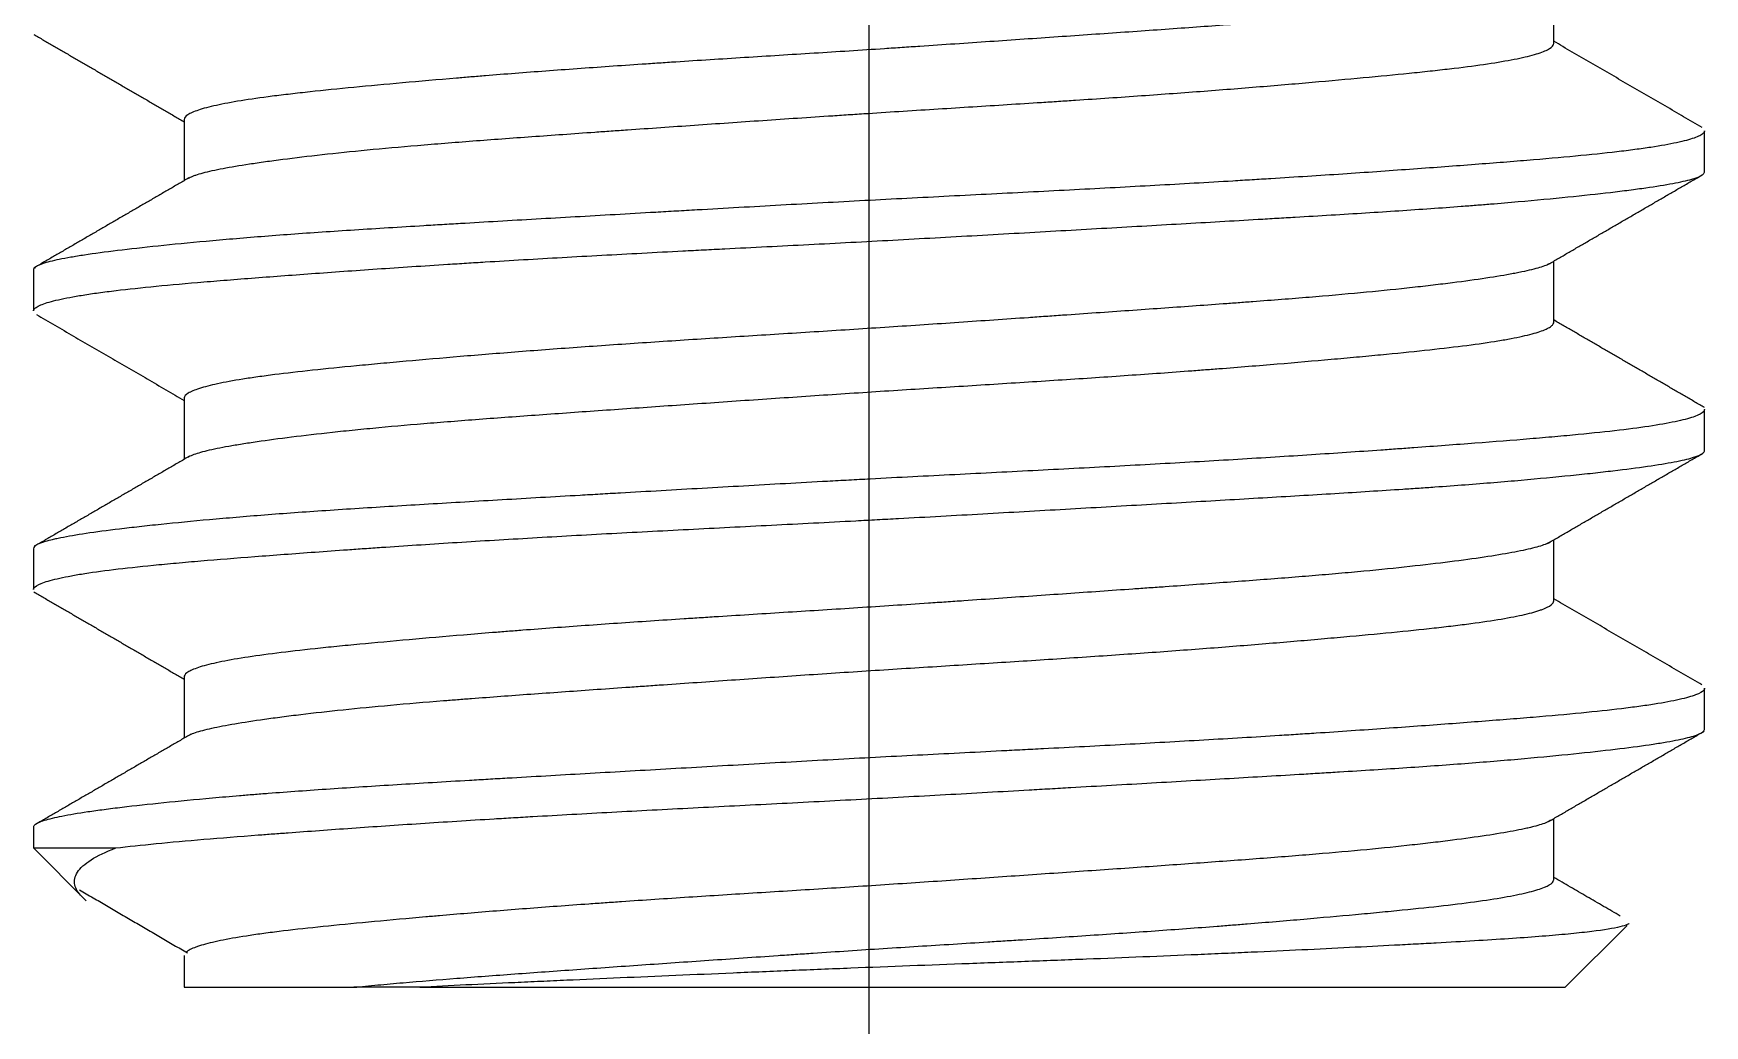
# Model space of a CAD drawing. Extents: x 0 to 1128, y 0 to 827.
# Drawn here: x 278.31 to 284.31, y 201.64 to 205.2 of the extents above; entities that cross this region are included whole.
import ezdxf

# ---------------------------------------------------------------- set-up
doc = ezdxf.new("R2010")
doc.units = 0
doc.header["$LTSCALE"] = 10
doc.header["$MEASUREMENT"] = 0
doc.linetypes.add('CENTER', pattern=[2, 1.25, -0.25, 0.25, -0.25])
doc.layers.add('1', color=7, linetype='CONTINUOUS')

msp = doc.modelspace()

# ---------------------------------------------------------------- linework, layer by layer
at = {"layer": '1', "color": 1, "linetype": 'CENTER', "lineweight": -3, "ltscale": 3}
msp.add_line((281.3073, 275.5328), (281.3073, 195.1403), dxfattribs=at)
at = {"layer": '1', "color": 7, "linetype": 'Continuous', "lineweight": -3}
for p, q in [((283.7658, 205.1652), (283.7658, 205.3851)), ((278.8488, 204.894), (278.8488, 204.6741)), ((284.3073, 204.7066), (284.3073, 204.8523)), ((283.7658, 204.1652), (283.7658, 204.3851)), ((278.3073, 204.353), (278.3073, 204.2065)), ((278.8488, 203.8943), (278.8488, 203.6742)), ((284.3073, 203.7071), (284.3073, 203.8523)), ((278.3073, 203.3521), (278.3073, 203.2068)), ((283.7658, 203.1649), (283.7658, 203.3851)), ((278.8488, 202.8936), (278.8488, 202.6739)), ((284.3073, 202.7062), (284.3073, 202.8528)), ((278.3073, 202.3525), (278.3073, 202.2796)), ((283.7658, 202.1656), (283.7658, 202.3851)), ((278.3073, 202.2796), (278.4969, 202.0899)), ((278.3073, 202.2796), (278.6028, 202.2796)), ((283.8073, 201.7796), (284.0297, 202.002)), ((278.8488, 201.8943), (278.8488, 201.7796)), ((278.8488, 201.7796), (279.4576, 201.7796)), ((279.6952, 201.7796), (283.8073, 201.7796))]:
    msp.add_line(p, q, dxfattribs=at)
for points, knots in [([(283.7558, 205.3794), (283.7507, 205.3759), (283.7438, 205.3724), (283.7315, 205.3676), (283.7278, 205.3663), (283.72, 205.3637), (283.7075, 205.3597), (283.6927, 205.3558), (283.66, 205.3479), (283.6082, 205.3373), (283.5402, 205.3265), (283.4831, 205.3181), (283.463, 205.3153), (283.4208, 205.3097), (283.3988, 205.3069), (283.3304, 205.2984), (283.2323, 205.2871), (283.121, 205.2759), (283.0325, 205.2676), (283.0021, 205.2649), (282.9397, 205.2595), (282.9075, 205.2568), (282.8095, 205.2489), (282.6743, 205.2384), (282.4579, 205.2227), (282.3047, 205.2118), (282.1863, 205.2035), (282.1466, 205.2008), (282.0666, 205.1952), (282.0264, 205.1924), (281.9052, 205.184), (281.7417, 205.1727), (281.5537, 205.1599), (281.4478, 205.1528), (281.4054, 205.15), (281.3841, 205.1486), (281.3205, 205.1444), (281.2782, 205.1416), (281.1517, 205.1336), (280.9842, 205.1231), (280.8189, 205.1127), (280.6957, 205.1048), (280.6548, 205.1022), (280.5936, 205.0982), (280.5732, 205.0968), (280.5328, 205.0942), (280.5127, 205.0928), (280.413, 205.0861), (280.2572, 205.0753), (280.1092, 205.0642), (280.0011, 205.0558), (279.9478, 205.0516), (279.8956, 205.0473), (279.861, 205.0445), (279.8438, 205.043), (279.7591, 205.0359), (279.6944, 205.0302), (279.5714, 205.0192), (279.5129, 205.0138), (279.4022, 205.0032), (279.3499, 204.9979), (279.2886, 204.9913), (279.2765, 204.99), (279.2529, 204.9873), (279.2181, 204.9833), (279.1857, 204.9794), (279.1237, 204.9714), (279.0489, 204.9608), (278.9897, 204.9497), (278.9514, 204.9413), (278.9395, 204.9385), (278.918, 204.9328), (278.9084, 204.9299), (278.8827, 204.9214), (278.8576, 204.9102), (278.849, 204.8992), (278.8488, 204.8939)], [0, 0, 0, 0, 0.022408, 0.022408, 0.030845, 0.030845, 0.039282, 0.056156, 0.056156, 0.089903, 0.12365, 0.12365, 0.140524, 0.140524, 0.157398, 0.157398, 0.191145, 0.224892, 0.224892, 0.241766, 0.241766, 0.25864, 0.25864, 0.292387, 0.326134, 0.359882, 0.359882, 0.376755, 0.376755, 0.393629, 0.393629, 0.427376, 0.461124, 0.469561, 0.469561, 0.477997, 0.477997, 0.494871, 0.494871, 0.528618, 0.562366, 0.562366, 0.579239, 0.579239, 0.587676, 0.587676, 0.596113, 0.596113, 0.62986, 0.663608, 0.663608, 0.680481, 0.688918, 0.688918, 0.697355, 0.697355, 0.731102, 0.731102, 0.76485, 0.76485, 0.798597, 0.798597, 0.807034, 0.807034, 0.815471, 0.832344, 0.832344, 0.866092, 0.899839, 0.899839, 0.916713, 0.916713, 0.933586, 0.933586, 0.967334, 1, 1, 1, 1]), ([(278.8622, 204.682), (278.8646, 204.6834), (278.8698, 204.6862), (278.8762, 204.6889), (278.8829, 204.6915), (278.8865, 204.6928), (278.8982, 204.6968), (278.907, 204.6994), (278.9365, 204.7072), (278.984, 204.7177), (279.0475, 204.7285), (279.1013, 204.7367), (279.1202, 204.7395), (279.1602, 204.745), (279.1812, 204.7479), (279.2468, 204.7563), (279.341, 204.7676), (279.4484, 204.7788), (279.5625, 204.7898), (279.6229, 204.7953), (279.7505, 204.806), (279.8167, 204.8112), (279.9536, 204.8217), (280.0949, 204.8321), (280.264, 204.8441), (280.3614, 204.851), (280.4007, 204.8537), (280.4205, 204.8551), (280.4799, 204.8593), (280.5197, 204.862), (280.6398, 204.8704), (280.8018, 204.8816), (280.9674, 204.893), (281.0929, 204.9015), (281.135, 204.9043), (281.1985, 204.9085), (281.2197, 204.9099), (281.262, 204.9127), (281.2831, 204.9141), (281.3886, 204.9209), (281.5562, 204.9315), (281.7218, 204.9419), (281.8451, 204.9497), (281.9065, 204.9536), (281.9677, 204.9575), (282.0084, 204.9602), (282.0287, 204.9615), (282.1297, 204.9682), (282.2873, 204.9789), (282.5123, 204.9953), (282.6545, 205.0066), (282.7582, 205.0151), (282.7923, 205.018), (282.8588, 205.0236), (282.8912, 205.0265), (282.9862, 205.0348), (283.0464, 205.0403), (283.1607, 205.051), (283.2147, 205.0563), (283.2912, 205.0641), (283.3159, 205.0668), (283.3636, 205.0721), (283.3865, 205.0747), (283.4521, 205.0826), (283.5317, 205.0932), (283.5958, 205.104), (283.638, 205.1123), (283.6511, 205.1151), (283.6752, 205.1207), (283.6863, 205.1236), (283.7163, 205.1321), (283.7474, 205.1435), (283.7616, 205.1547), (283.7654, 205.1622), (283.7659, 205.1642), (283.7658, 205.1662)], [0, 0, 0, 0, 0.00918, 0.017616, 0.017616, 0.026053, 0.026053, 0.042927, 0.042927, 0.076674, 0.110421, 0.110421, 0.127295, 0.127295, 0.144169, 0.144169, 0.177916, 0.211663, 0.211663, 0.245411, 0.245411, 0.279158, 0.279158, 0.312905, 0.346652, 0.355089, 0.355089, 0.363526, 0.363526, 0.3804, 0.3804, 0.414147, 0.447894, 0.447894, 0.464768, 0.464768, 0.473205, 0.473205, 0.481642, 0.481642, 0.515389, 0.549136, 0.549136, 0.56601, 0.574447, 0.574447, 0.582884, 0.582884, 0.616631, 0.650378, 0.684125, 0.684125, 0.700999, 0.700999, 0.717873, 0.717873, 0.75162, 0.75162, 0.785367, 0.785367, 0.802241, 0.802241, 0.819115, 0.819115, 0.852862, 0.886609, 0.886609, 0.903483, 0.903483, 0.920356, 0.920356, 0.954104, 0.987851, 0.987851, 1, 1, 1, 1]), ([(284.3073, 204.8529), (284.3072, 204.8499), (284.3056, 204.8469), (284.301, 204.8424), (284.2992, 204.841), (284.2951, 204.8382), (284.2926, 204.8368), (284.2844, 204.8325), (284.2777, 204.8297), (284.2537, 204.8212), (284.2118, 204.8099), (284.1503, 204.7989), (284.0968, 204.7908), (284.0777, 204.7881), (284.0471, 204.784), (284.0366, 204.7827), (284.015, 204.78), (283.9597, 204.7733), (283.8479, 204.7617), (283.6738, 204.7465), (283.5409, 204.7361), (283.4348, 204.728), (283.3985, 204.7253), (283.3245, 204.7198), (283.2868, 204.7171), (283.1712, 204.7087), (283.0112, 204.6975), (282.8391, 204.6864), (282.7278, 204.6795), (282.7053, 204.6781), (282.66, 204.6753), (282.6371, 204.6739), (282.5682, 204.6698), (282.5219, 204.6671), (282.382, 204.6591), (282.1923, 204.6487), (281.9967, 204.6385), (281.8478, 204.6308), (281.7978, 204.6283), (281.6971, 204.6232), (281.6462, 204.6206), (281.4943, 204.6128), (281.3932, 204.6076), (281.1916, 204.5968), (281.091, 204.5913), (280.8902, 204.5801), (280.79, 204.5744), (280.6651, 204.5673), (280.6402, 204.5659), (280.5906, 204.563), (280.5167, 204.5588), (280.4438, 204.5546), (280.2994, 204.5464), (280.1107, 204.5355), (279.9295, 204.525), (279.8187, 204.5185), (279.7967, 204.5172), (279.7528, 204.5146), (279.731, 204.5133), (279.6663, 204.5094), (279.6239, 204.5068), (279.4996, 204.4991), (279.42, 204.494), (279.2676, 204.4837), (279.1948, 204.4784), (279.0906, 204.4702), (279.0567, 204.4674), (278.9907, 204.4618), (278.9585, 204.459), (278.8655, 204.4505), (278.7507, 204.4393), (278.605, 204.4228), (278.5255, 204.4121), (278.4816, 204.4055), (278.4731, 204.4042), (278.4568, 204.4015), (278.4333, 204.3976), (278.4127, 204.3938), (278.3753, 204.3861), (278.3354, 204.376), (278.3155, 204.3658), (278.3095, 204.3592), (278.3086, 204.3579), (278.3076, 204.3556), (278.3074, 204.3547), (278.3073, 204.3537)], [0, 0, 0, 0, 0.01782, 0.01782, 0.025891, 0.025891, 0.033962, 0.033962, 0.050103, 0.050103, 0.082386, 0.114669, 0.114669, 0.130811, 0.130811, 0.138882, 0.138882, 0.146952, 0.179236, 0.211519, 0.243802, 0.243802, 0.259943, 0.259943, 0.276085, 0.276085, 0.308368, 0.340651, 0.340651, 0.348722, 0.348722, 0.356792, 0.356792, 0.372934, 0.372934, 0.405217, 0.4375, 0.4375, 0.453642, 0.453642, 0.469783, 0.469783, 0.502066, 0.502066, 0.534349, 0.534349, 0.566632, 0.566632, 0.574703, 0.574703, 0.582774, 0.598915, 0.598915, 0.631199, 0.663482, 0.663482, 0.671552, 0.671552, 0.679623, 0.679623, 0.695765, 0.695765, 0.728048, 0.728048, 0.760331, 0.760331, 0.776472, 0.776472, 0.792614, 0.792614, 0.824897, 0.85718, 0.889463, 0.889463, 0.897534, 0.897534, 0.905605, 0.921746, 0.921746, 0.954029, 0.986312, 0.986312, 0.994383, 0.994383, 1, 1, 1, 1]), ([(278.3073, 204.2069), (278.3074, 204.2083), (278.3079, 204.2097), (278.3094, 204.2124), (278.3105, 204.2138), (278.3134, 204.2166), (278.3186, 204.2208), (278.3267, 204.2251), (278.3466, 204.2335), (278.3832, 204.2448), (278.4396, 204.2559), (278.4812, 204.2628), (278.4899, 204.2642), (278.5078, 204.2669), (278.5171, 204.2683), (278.5458, 204.2724), (278.5661, 204.2751), (278.6303, 204.283), (278.7247, 204.2934), (278.8364, 204.3036), (278.9268, 204.3113), (278.958, 204.3139), (279.0227, 204.3191), (279.0562, 204.3217), (279.1591, 204.3296), (279.231, 204.335), (279.3813, 204.346), (279.538, 204.3572), (279.7076, 204.3684), (279.8178, 204.3754), (279.84, 204.3768), (279.8847, 204.3796), (279.9521, 204.3837), (280.0204, 204.3878), (280.1584, 204.3959), (280.346, 204.4064), (280.5404, 204.4167), (280.6642, 204.4231), (280.6891, 204.4244), (280.739, 204.4269), (280.7641, 204.4282), (280.8396, 204.4321), (280.8899, 204.4346), (281.0409, 204.4423), (281.1416, 204.4475), (281.3431, 204.458), (281.4438, 204.4635), (281.5951, 204.4719), (281.6456, 204.4747), (281.7464, 204.4804), (281.797, 204.4832), (281.9473, 204.4918), (282.1443, 204.503), (282.43, 204.5194), (282.6139, 204.53), (282.7268, 204.5366), (282.7493, 204.538), (282.7938, 204.5406), (282.8599, 204.5445), (282.9243, 204.5483), (283.0506, 204.556), (283.2128, 204.5662), (283.3624, 204.5766), (283.4519, 204.5834), (283.4696, 204.5847), (283.5046, 204.5875), (283.5219, 204.5889), (283.5731, 204.593), (283.6061, 204.5958), (283.7019, 204.6042), (283.8208, 204.6155), (283.9227, 204.6265), (283.9927, 204.6348), (284.0149, 204.6375), (284.0572, 204.6429), (284.0773, 204.6456), (284.1336, 204.6536), (284.1985, 204.664), (284.2662, 204.6792), (284.2915, 204.6894), (284.3009, 204.6959), (284.3025, 204.6972), (284.305, 204.6999), (284.3059, 204.7012), (284.307, 204.7037), (284.3072, 204.7049), (284.3073, 204.7061)], [0, 0, 0, 0, 0.008266, 0.008266, 0.016336, 0.016336, 0.024407, 0.040549, 0.040549, 0.072832, 0.105115, 0.105115, 0.113186, 0.113186, 0.121256, 0.121256, 0.137398, 0.137398, 0.169681, 0.201964, 0.201964, 0.218106, 0.218106, 0.234247, 0.234247, 0.26653, 0.26653, 0.298813, 0.331096, 0.331096, 0.339167, 0.339167, 0.347238, 0.363379, 0.363379, 0.395662, 0.427946, 0.427946, 0.436016, 0.436016, 0.444087, 0.444087, 0.460229, 0.460229, 0.492512, 0.492512, 0.524795, 0.524795, 0.540936, 0.540936, 0.557078, 0.557078, 0.589361, 0.621644, 0.653927, 0.653927, 0.661998, 0.661998, 0.670069, 0.68621, 0.68621, 0.718493, 0.750776, 0.750776, 0.758847, 0.758847, 0.766918, 0.766918, 0.783059, 0.783059, 0.815342, 0.847626, 0.847626, 0.863767, 0.863767, 0.879909, 0.879909, 0.912192, 0.944475, 0.976758, 0.976758, 0.984829, 0.984829, 0.992899, 0.992899, 1, 1, 1, 1]), ([(283.7491, 204.3754), (283.7457, 204.3736), (283.7305, 204.3665), (283.7075, 204.3595), (283.6755, 204.3516), (283.6638, 204.349), (283.6446, 204.3449), (283.6379, 204.3436), (283.624, 204.3409), (283.6168, 204.3396), (283.5797, 204.3328), (283.5126, 204.322), (283.4302, 204.3108), (283.3628, 204.3024), (283.3276, 204.2981), (283.2902, 204.2939), (283.2648, 204.291), (283.2519, 204.2896), (283.1862, 204.2825), (283.1306, 204.2768), (283.0136, 204.2659), (282.9521, 204.2605), (282.8234, 204.2499), (282.7561, 204.2447), (282.6682, 204.2381), (282.6504, 204.2368), (282.6146, 204.2341), (282.5606, 204.2301), (282.5055, 204.2262), (282.3942, 204.2182), (282.2423, 204.2074), (282.0637, 204.195), (281.9618, 204.1879), (281.9208, 204.1851), (281.9002, 204.1836), (281.8382, 204.1793), (281.7967, 204.1765), (281.6722, 204.1679), (281.5889, 204.1622), (281.4216, 204.151), (281.3376, 204.1455), (281.2112, 204.1374), (281.169, 204.1347), (281.0844, 204.1293), (281.0419, 204.1267), (280.9158, 204.1188), (280.7499, 204.1084), (280.5885, 204.0979), (280.4294, 204.0872), (280.351, 204.0818), (280.1965, 204.0708), (280.1218, 204.0652), (279.9772, 204.054), (279.8376, 204.0427), (279.7078, 204.0314), (279.6141, 204.023), (279.5834, 204.0202), (279.524, 204.0148), (279.4951, 204.0121), (279.4112, 204.0041), (279.3064, 203.9936), (279.2155, 203.9831), (279.1526, 203.9752), (279.1325, 203.9725), (279.1037, 203.9684), (279.0943, 203.9671), (279.0762, 203.9644), (279.0674, 203.963), (279.0246, 203.9562), (278.9646, 203.9452), (278.921, 203.9339), (278.8945, 203.9254), (278.8829, 203.9212), (278.8736, 203.9169), (278.8679, 203.914), (278.8653, 203.9126), (278.8539, 203.9054), (278.8492, 203.8998), (278.8488, 203.8942), (278.8488, 203.8941), (278.8488, 203.8939)], [0, 0, 0, 0, 0.011983, 0.046024, 0.046024, 0.063045, 0.063045, 0.071555, 0.071555, 0.080066, 0.080066, 0.114107, 0.148148, 0.148148, 0.165169, 0.173679, 0.173679, 0.18219, 0.18219, 0.216231, 0.216231, 0.250273, 0.250273, 0.284314, 0.284314, 0.292824, 0.292824, 0.301335, 0.318355, 0.318355, 0.352397, 0.386438, 0.394949, 0.394949, 0.403459, 0.403459, 0.42048, 0.42048, 0.454521, 0.454521, 0.488563, 0.488563, 0.505583, 0.505583, 0.522604, 0.522604, 0.556645, 0.590687, 0.590687, 0.624728, 0.624728, 0.65877, 0.65877, 0.692811, 0.726852, 0.726852, 0.743873, 0.743873, 0.760894, 0.760894, 0.794935, 0.828977, 0.828977, 0.845997, 0.845997, 0.854508, 0.854508, 0.863018, 0.863018, 0.89706, 0.931101, 0.931101, 0.948122, 0.956632, 0.956632, 0.965142, 0.965142, 0.999184, 0.999184, 1, 1, 1, 1]), ([(278.8621, 203.6819), (278.8667, 203.6847), (278.8834, 203.6926), (278.9271, 203.7056), (278.9785, 203.7162), (279.0161, 203.723), (279.0239, 203.7243), (279.0399, 203.727), (279.0647, 203.7311), (279.0916, 203.7352), (279.1481, 203.7435), (279.2308, 203.7546), (279.3403, 203.7673), (279.4069, 203.7744), (279.434, 203.7772), (279.4479, 203.7786), (279.4899, 203.7828), (279.5186, 203.7856), (279.6068, 203.7939), (279.6683, 203.7992), (279.7969, 203.8097), (279.8639, 203.8149), (279.9685, 203.8228), (280.004, 203.8254), (280.0765, 203.8307), (280.1135, 203.8334), (280.2254, 203.8414), (280.3775, 203.8521), (280.5355, 203.8632), (280.6965, 203.8743), (280.7784, 203.88), (280.9454, 203.8915), (281.0289, 203.8972), (281.1961, 203.9084), (281.2797, 203.9139), (281.4472, 203.9246), (281.5309, 203.9299), (281.6567, 203.9378), (281.6988, 203.9404), (281.782, 203.9457), (281.8233, 203.9483), (281.9462, 203.9561), (282.1072, 203.9666), (282.2628, 203.9773), (282.3774, 203.9855), (282.4153, 203.9883), (282.4715, 203.9925), (282.4902, 203.9939), (282.5271, 203.9967), (282.5454, 203.9981), (282.636, 204.0051), (282.7756, 204.0164), (282.9048, 204.0276), (282.9977, 204.0359), (283.0431, 204.04), (283.0871, 204.0441), (283.116, 204.0468), (283.1303, 204.0482), (283.2007, 204.0549), (283.3059, 204.0654), (283.442, 204.081), (283.5184, 204.0916), (283.5614, 204.0985), (283.5698, 204.0998), (283.5861, 204.1026), (283.6096, 204.1067), (283.6308, 204.1109), (283.67, 204.1192), (283.7138, 204.1304), (283.7411, 204.1418), (283.7552, 204.1503), (283.7588, 204.1531), (283.7639, 204.1588), (283.7653, 204.1615), (283.7658, 204.1649), (283.7658, 204.1655), (283.7658, 204.1661)], [0, 0, 0, 0, 0.017549, 0.051296, 0.085044, 0.085044, 0.09348, 0.09348, 0.101917, 0.118791, 0.118791, 0.152538, 0.186286, 0.194722, 0.194722, 0.203159, 0.203159, 0.220033, 0.220033, 0.25378, 0.25378, 0.287528, 0.287528, 0.304401, 0.304401, 0.321275, 0.321275, 0.355022, 0.38877, 0.38877, 0.422517, 0.422517, 0.456264, 0.456264, 0.490012, 0.490012, 0.523759, 0.523759, 0.540633, 0.540633, 0.557506, 0.557506, 0.591254, 0.625001, 0.625001, 0.641875, 0.641875, 0.650312, 0.650312, 0.658748, 0.658748, 0.692496, 0.726243, 0.726243, 0.743117, 0.751554, 0.751554, 0.75999, 0.75999, 0.793738, 0.827485, 0.861233, 0.861233, 0.869669, 0.869669, 0.878106, 0.89498, 0.89498, 0.928727, 0.962475, 0.962475, 0.979348, 0.979348, 0.996222, 0.996222, 1, 1, 1, 1]), ([(284.3072, 203.8535), (284.3074, 203.8506), (284.3061, 203.8477), (284.2983, 203.8393), (284.2881, 203.8337), (284.2652, 203.8252), (284.2563, 203.8224), (284.2358, 203.8167), (284.2242, 203.8138), (284.1859, 203.8054), (284.1253, 203.7943), (284.0061, 203.7783), (283.908, 203.7679), (283.8406, 203.7614), (283.8268, 203.7601), (283.7987, 203.7575), (283.7559, 203.7537), (283.711, 203.7498), (283.6182, 203.7421), (283.5525, 203.737), (283.4138, 203.7264), (283.3406, 203.721), (283.2444, 203.714), (283.2249, 203.7126), (283.1855, 203.7098), (283.1655, 203.7084), (283.105, 203.7041), (283.064, 203.7013), (282.9392, 203.6929), (282.7679, 203.6817), (282.587, 203.6709), (282.4476, 203.6629), (282.4005, 203.6602), (282.3051, 203.6549), (282.2567, 203.6523), (282.111, 203.6444), (281.915, 203.6342), (281.6162, 203.6191), (281.4138, 203.6087), (281.2863, 203.6019), (281.2607, 203.6005), (281.2097, 203.5978), (281.1335, 203.5936), (281.0577, 203.5894), (280.9069, 203.581), (280.7076, 203.5697), (280.5119, 203.5585), (280.3907, 203.5516), (280.3665, 203.5502), (280.3183, 203.5474), (280.2942, 203.5461), (280.2224, 203.5419), (280.1751, 203.5392), (280.0352, 203.5311), (279.8538, 203.5206), (279.6824, 203.5104), (279.5576, 203.5027), (279.5167, 203.5002), (279.4361, 203.495), (279.3963, 203.4924), (279.2802, 203.4846), (279.2067, 203.4793), (279.0674, 203.4684), (278.9358, 203.4573), (278.8195, 203.4461), (278.7518, 203.439), (278.7385, 203.4376), (278.7126, 203.4348), (278.6745, 203.4306), (278.6392, 203.4265), (278.5721, 203.4184), (278.4922, 203.4077), (278.4311, 203.3974), (278.3989, 203.3909), (278.3927, 203.3896), (278.3811, 203.3871), (278.3755, 203.3858), (278.3599, 203.3819), (278.3508, 203.3794), (278.3274, 203.3717), (278.3169, 203.3666), (278.3088, 203.3588), (278.3074, 203.3561), (278.3073, 203.3534)], [0, 0, 0, 0, 0.017268, 0.017268, 0.049485, 0.049485, 0.065593, 0.065593, 0.081701, 0.081701, 0.113918, 0.146134, 0.178351, 0.178351, 0.186405, 0.186405, 0.194459, 0.210567, 0.210567, 0.242784, 0.242784, 0.275, 0.275, 0.283055, 0.283055, 0.291109, 0.291109, 0.307217, 0.307217, 0.339433, 0.37165, 0.37165, 0.387758, 0.387758, 0.403866, 0.403866, 0.436083, 0.468299, 0.500516, 0.500516, 0.50857, 0.50857, 0.516624, 0.532732, 0.532732, 0.564949, 0.597165, 0.597165, 0.60522, 0.60522, 0.613274, 0.613274, 0.629382, 0.629382, 0.661598, 0.693815, 0.693815, 0.709923, 0.709923, 0.726031, 0.726031, 0.758248, 0.758248, 0.790464, 0.822681, 0.822681, 0.830735, 0.830735, 0.838789, 0.854897, 0.854897, 0.887114, 0.91933, 0.91933, 0.927385, 0.927385, 0.935439, 0.935439, 0.951547, 0.951547, 0.983763, 0.983763, 1, 1, 1, 1]), ([(278.3073, 203.2066), (278.3074, 203.2084), (278.308, 203.2103), (278.313, 203.2176), (278.3218, 203.2232), (278.3495, 203.2344), (278.3684, 203.2401), (278.4047, 203.2486), (278.418, 203.2514), (278.447, 203.257), (278.4627, 203.2598), (278.5133, 203.268), (278.5902, 203.2787), (278.6856, 203.2891), (278.7512, 203.2956), (278.7646, 203.2969), (278.7921, 203.2995), (278.8061, 203.3008), (278.8489, 203.3046), (278.8784, 203.3072), (278.9697, 203.3149), (279.0343, 203.32), (279.171, 203.3305), (279.243, 203.3359), (279.3567, 203.3442), (279.3956, 203.347), (279.4553, 203.3512), (279.4754, 203.3527), (279.5161, 203.3555), (279.6187, 203.3626), (279.81, 203.3752), (279.9896, 203.386), (280.1739, 203.3968), (280.2684, 203.4021), (280.4139, 203.41), (280.4627, 203.4126), (280.5606, 203.4177), (280.6098, 203.4203), (280.7577, 203.4279), (280.9565, 203.438), (281.1582, 203.4483), (281.2853, 203.455), (281.3107, 203.4564), (281.3617, 203.4591), (281.3873, 203.4605), (281.4637, 203.4646), (281.5145, 203.4674), (281.6659, 203.4758), (281.8658, 203.4871), (282.0618, 203.4983), (282.2074, 203.5067), (282.2557, 203.5094), (282.3518, 203.5149), (282.3996, 203.5177), (282.5408, 203.5258), (282.7238, 203.5364), (282.983, 203.5518), (283.1454, 203.562), (283.2437, 203.5685), (283.2631, 203.5698), (283.3015, 203.5724), (283.3582, 203.5764), (283.4128, 203.5804), (283.5189, 203.5885), (283.6527, 203.5995), (283.771, 203.6108), (283.8399, 203.6178), (283.8535, 203.6192), (283.8801, 203.622), (283.8931, 203.6234), (283.9314, 203.6276), (283.9556, 203.6304), (284.0248, 203.6386), (284.1074, 203.6493), (284.1711, 203.6597), (284.2117, 203.6674), (284.224, 203.6699), (284.2462, 203.6751), (284.2561, 203.6777), (284.2817, 203.6853), (284.2936, 203.6904), (284.3052, 203.6992), (284.3075, 203.7029), (284.3072, 203.7067)], [0, 0, 0, 0, 0.010826, 0.010826, 0.043042, 0.043042, 0.075259, 0.075259, 0.091367, 0.091367, 0.107475, 0.107475, 0.139692, 0.171908, 0.171908, 0.179962, 0.179962, 0.188016, 0.188016, 0.204125, 0.204125, 0.236341, 0.236341, 0.268558, 0.268558, 0.284666, 0.284666, 0.29272, 0.29272, 0.300774, 0.332991, 0.365207, 0.365207, 0.397424, 0.397424, 0.413532, 0.413532, 0.42964, 0.42964, 0.461857, 0.494073, 0.494073, 0.502128, 0.502128, 0.510182, 0.510182, 0.52629, 0.52629, 0.558506, 0.590723, 0.590723, 0.606831, 0.606831, 0.622939, 0.622939, 0.655156, 0.687373, 0.719589, 0.719589, 0.727643, 0.727643, 0.735697, 0.751806, 0.751806, 0.784022, 0.816239, 0.816239, 0.824293, 0.824293, 0.832347, 0.832347, 0.848455, 0.848455, 0.880672, 0.912888, 0.912888, 0.928996, 0.928996, 0.945105, 0.945105, 0.977321, 0.977321, 1, 1, 1, 1]), ([(283.7494, 203.3755), (283.7465, 203.374), (283.7432, 203.3724), (283.7272, 203.3656), (283.694, 203.3552), (283.6443, 203.3447), (283.5864, 203.3339), (283.5533, 203.3285), (283.4785, 203.3174), (283.4375, 203.3118), (283.3484, 203.3005), (283.2524, 203.2892), (283.1424, 203.278), (283.0545, 203.2697), (283.0243, 203.2669), (282.9625, 203.2615), (282.931, 203.2588), (282.8346, 203.2508), (282.7011, 203.2404), (282.5578, 203.2299), (282.4466, 203.2219), (282.4089, 203.2192), (282.3514, 203.2151), (282.3321, 203.2138), (282.2933, 203.211), (282.2739, 203.2097), (282.1763, 203.2028), (282.0178, 203.1918), (281.8548, 203.1805), (281.7308, 203.172), (281.6684, 203.1677), (281.6053, 203.1634), (281.5631, 203.1605), (281.5419, 203.1591), (281.4362, 203.152), (281.3519, 203.1464), (281.1838, 203.1356), (281.0163, 203.1251), (280.85, 203.1146), (280.7464, 203.108), (280.7257, 203.1067), (280.6845, 203.1041), (280.623, 203.1001), (280.5625, 203.0961), (280.4428, 203.0882), (280.2866, 203.0774), (280.1185, 203.065), (280.0279, 203.0579), (279.9919, 203.0551), (279.9739, 203.0536), (279.9206, 203.0494), (279.8859, 203.0465), (279.7838, 203.038), (279.7187, 203.0324), (279.5943, 203.0213), (279.5351, 203.0158), (279.4505, 203.0078), (279.4231, 203.0052), (279.3697, 202.9998), (279.3437, 202.9972), (279.269, 202.9893), (279.1771, 202.9788), (279.1003, 202.9681), (279.0312, 202.9573), (279.0005, 202.9518), (278.9469, 202.9406), (278.9245, 202.9349), (278.8883, 202.9236), (278.8606, 202.9122), (278.8499, 202.901), (278.8489, 202.895), (278.8488, 202.8945), (278.8488, 202.8941)], [0, 0, 0, 0, 0.010077, 0.010077, 0.044118, 0.07816, 0.07816, 0.112201, 0.112201, 0.146242, 0.146242, 0.180284, 0.214325, 0.214325, 0.231346, 0.231346, 0.248367, 0.248367, 0.282408, 0.31645, 0.31645, 0.33347, 0.33347, 0.341981, 0.341981, 0.350491, 0.350491, 0.384532, 0.418574, 0.418574, 0.435595, 0.444105, 0.444105, 0.452615, 0.452615, 0.486657, 0.486657, 0.520698, 0.55474, 0.55474, 0.56325, 0.56325, 0.57176, 0.588781, 0.588781, 0.622822, 0.656864, 0.665374, 0.665374, 0.673885, 0.673885, 0.690905, 0.690905, 0.724947, 0.724947, 0.758988, 0.758988, 0.776009, 0.776009, 0.793029, 0.793029, 0.827071, 0.861112, 0.861112, 0.895154, 0.895154, 0.929195, 0.929195, 0.963237, 0.997278, 0.997278, 1, 1, 1, 1]), ([(278.8692, 202.6857), (278.8748, 202.6884), (278.8814, 202.6911), (278.8968, 202.6964), (278.9055, 202.699), (278.9251, 202.7043), (278.936, 202.7069), (278.9715, 202.7148), (279.0269, 202.7254), (279.0979, 202.7363), (279.1572, 202.7446), (279.1883, 202.7488), (279.2216, 202.7531), (279.2444, 202.7559), (279.256, 202.7573), (279.3151, 202.7644), (279.3656, 202.7701), (279.4729, 202.7813), (279.5297, 202.7868), (279.6496, 202.7976), (279.7127, 202.8029), (279.7957, 202.8095), (279.8125, 202.8108), (279.8464, 202.8135), (279.8975, 202.8174), (279.9499, 202.8214), (280.056, 202.8292), (280.2016, 202.8397), (280.3744, 202.8519), (280.4737, 202.8588), (280.5136, 202.8616), (280.5337, 202.863), (280.5942, 202.8672), (280.6347, 202.87), (280.7567, 202.8785), (280.9207, 202.8898), (281.0873, 202.9011), (281.2132, 202.9095), (281.2553, 202.9123), (281.3399, 202.9178), (281.3824, 202.9205), (281.509, 202.9285), (281.6762, 202.939), (281.8402, 202.9493), (282.0027, 202.9598), (282.0831, 202.9651), (282.2423, 202.9759), (282.397, 202.9868), (282.6162, 203.0034), (282.7538, 203.0147), (282.8536, 203.0232), (282.8865, 203.026), (282.9504, 203.0317), (282.9815, 203.0345), (283.0723, 203.0427), (283.1296, 203.048), (283.2378, 203.0586), (283.2886, 203.0638), (283.36, 203.0716), (283.3829, 203.0743), (283.4161, 203.0783), (283.4269, 203.0796), (283.448, 203.0823), (283.4583, 203.0836), (283.5086, 203.0903), (283.5809, 203.101), (283.6373, 203.112), (283.6736, 203.1203), (283.6902, 203.1246), (283.7045, 203.1288), (283.7136, 203.1317), (283.7179, 203.1331), (283.7378, 203.1403), (283.7493, 203.146), (283.7628, 203.1564), (283.7659, 203.1612), (283.7658, 203.1659)], [0, 0, 0, 0, 0.017429, 0.017429, 0.03445, 0.03445, 0.05147, 0.05147, 0.085512, 0.119553, 0.119553, 0.136574, 0.145084, 0.145084, 0.153594, 0.153594, 0.187636, 0.187636, 0.221677, 0.221677, 0.255719, 0.255719, 0.264229, 0.264229, 0.272739, 0.28976, 0.28976, 0.323802, 0.357843, 0.366353, 0.366353, 0.374864, 0.374864, 0.391884, 0.391884, 0.425926, 0.459967, 0.459967, 0.476988, 0.476988, 0.494009, 0.494009, 0.52805, 0.562091, 0.562091, 0.596133, 0.596133, 0.630174, 0.664216, 0.698257, 0.698257, 0.715278, 0.715278, 0.732298, 0.732298, 0.76634, 0.76634, 0.800381, 0.800381, 0.817402, 0.817402, 0.825912, 0.825912, 0.834423, 0.834423, 0.868464, 0.902505, 0.902505, 0.919526, 0.928037, 0.928037, 0.936547, 0.936547, 0.970588, 0.970588, 1, 1, 1, 1]), ([(284.3073, 202.8533), (284.3073, 202.8522), (284.3071, 202.8511), (284.3062, 202.8486), (284.3054, 202.8472), (284.2997, 202.8402), (284.29, 202.8346), (284.2607, 202.8233), (284.2213, 202.8121), (284.1621, 202.801), (284.1186, 202.7941), (284.1096, 202.7927), (284.091, 202.79), (284.0622, 202.7859), (284.0308, 202.7819), (283.9649, 202.774), (283.8682, 202.7636), (283.7539, 202.7534), (283.6616, 202.7457), (283.6297, 202.7431), (283.5637, 202.7379), (283.5298, 202.7353), (283.4256, 202.7273), (283.3529, 202.7219), (283.2009, 202.7108), (283.1216, 202.7052), (282.9978, 202.6968), (282.9346, 202.6926), (282.8696, 202.6884), (282.8258, 202.6856), (282.8037, 202.6842), (282.6927, 202.6772), (282.5115, 202.6663), (282.2287, 202.6506), (282.0331, 202.6404), (281.9085, 202.634), (281.8834, 202.6327), (281.8332, 202.6301), (281.7579, 202.6263), (281.6825, 202.6224), (281.5317, 202.6147), (281.4311, 202.6096), (281.2295, 202.5989), (281.1286, 202.5934), (280.9771, 202.585), (280.9266, 202.5821), (280.8255, 202.5764), (280.7753, 202.5736), (280.626, 202.5651), (280.4301, 202.5539), (280.2405, 202.543), (280.1006, 202.5349), (280.0313, 202.5309), (279.9628, 202.5269), (279.9174, 202.5243), (279.8948, 202.523), (279.7829, 202.5164), (279.6101, 202.5061), (279.4497, 202.496), (279.2955, 202.4856), (279.2215, 202.4804), (279.1329, 202.4735), (279.1154, 202.4722), (279.0809, 202.4694), (279.0299, 202.4652), (278.9814, 202.461), (278.8875, 202.4526), (278.771, 202.4414), (278.6714, 202.4304), (278.6031, 202.4222), (278.5815, 202.4194), (278.5404, 202.414), (278.5211, 202.4113), (278.467, 202.4034), (278.4049, 202.393), (278.3625, 202.3829), (278.3381, 202.3753), (278.3278, 202.3715), (278.3203, 202.3676), (278.316, 202.365), (278.3141, 202.3637), (278.3094, 202.3596), (278.3077, 202.3569), (278.3073, 202.3541)], [0, 0, 0, 0, 0.00665, 0.00665, 0.014721, 0.014721, 0.047004, 0.047004, 0.079287, 0.11157, 0.11157, 0.119641, 0.119641, 0.127712, 0.143853, 0.143853, 0.176136, 0.208419, 0.208419, 0.224561, 0.224561, 0.240703, 0.240703, 0.272986, 0.272986, 0.305269, 0.305269, 0.32141, 0.329481, 0.329481, 0.337552, 0.337552, 0.369835, 0.402118, 0.434401, 0.434401, 0.442472, 0.442472, 0.450543, 0.466684, 0.466684, 0.498967, 0.498967, 0.53125, 0.53125, 0.547392, 0.547392, 0.563533, 0.563533, 0.595816, 0.6281, 0.6281, 0.644241, 0.652312, 0.652312, 0.660383, 0.660383, 0.692666, 0.724949, 0.724949, 0.757232, 0.757232, 0.765303, 0.765303, 0.773373, 0.789515, 0.789515, 0.821798, 0.854081, 0.854081, 0.870223, 0.870223, 0.886364, 0.886364, 0.918647, 0.95093, 0.95093, 0.967072, 0.975143, 0.975143, 0.983214, 0.983214, 1, 1, 1, 1]), ([(278.6028, 202.2796), (278.6471, 202.2849), (278.6957, 202.2901), (278.8011, 202.3004), (278.9149, 202.3106), (279.0453, 202.3209), (279.1321, 202.3275), (279.1497, 202.3289), (279.1855, 202.3316), (279.2037, 202.3329), (279.2586, 202.337), (279.296, 202.3398), (279.4104, 202.3481), (279.5688, 202.3593), (279.7391, 202.3705), (279.8713, 202.3788), (279.9161, 202.3815), (279.9844, 202.3857), (280.0074, 202.387), (280.0536, 202.3898), (280.1694, 202.3965), (280.3821, 202.4084), (280.5768, 202.4186), (280.7249, 202.4262), (280.7746, 202.4287), (280.8748, 202.4339), (280.9253, 202.4364), (281.0776, 202.4442), (281.1789, 202.4494), (281.3809, 202.4601), (281.4815, 202.4656), (281.6823, 202.4767), (281.7824, 202.4824), (281.9072, 202.4895), (281.9321, 202.4909), (281.982, 202.4938), (282.0068, 202.4952), (282.081, 202.4994), (282.1299, 202.5022), (282.2753, 202.5105), (282.4651, 202.5214), (282.6472, 202.532), (282.7808, 202.5398), (282.8248, 202.5424), (282.8901, 202.5463), (282.9118, 202.5476), (282.9547, 202.5502), (283.0608, 202.5566), (283.1615, 202.563), (283.3158, 202.5733), (283.3895, 202.5786), (283.5302, 202.5894), (283.5972, 202.595), (283.7239, 202.6063), (283.7827, 202.6119), (283.8912, 202.6231), (283.9909, 202.6341), (284.0727, 202.6448), (284.1181, 202.6515), (284.1269, 202.6528), (284.144, 202.6554), (284.1522, 202.6568), (284.1758, 202.6607), (284.1903, 202.6633), (284.2299, 202.671), (284.2726, 202.6811), (284.2953, 202.6913), (284.3047, 202.6991), (284.3065, 202.7017), (284.3072, 202.7051), (284.3073, 202.7058), (284.3073, 202.7064)], [0, 0, 0, 0, 0.03756, 0.03756, 0.07512, 0.11268, 0.11268, 0.12207, 0.12207, 0.13146, 0.13146, 0.15024, 0.15024, 0.1878, 0.225361, 0.225361, 0.244141, 0.244141, 0.253531, 0.253531, 0.262921, 0.300481, 0.338041, 0.338041, 0.356821, 0.356821, 0.375601, 0.375601, 0.413161, 0.413161, 0.450721, 0.450721, 0.488281, 0.488281, 0.497671, 0.497671, 0.507061, 0.507061, 0.525841, 0.525841, 0.563401, 0.600961, 0.600961, 0.619741, 0.619741, 0.629131, 0.629131, 0.638522, 0.676082, 0.676082, 0.713642, 0.713642, 0.751202, 0.751202, 0.788762, 0.788762, 0.826322, 0.863882, 0.863882, 0.873272, 0.873272, 0.882662, 0.882662, 0.901442, 0.901442, 0.939002, 0.976562, 0.976562, 0.995342, 0.995342, 1, 1, 1, 1]), ([(283.7561, 202.3797), (283.7524, 202.3771), (283.7382, 202.3692), (283.7143, 202.3615), (283.6888, 202.3549), (283.6834, 202.3535), (283.6721, 202.3509), (283.6545, 202.3469), (283.6345, 202.3429), (283.5917, 202.3349), (283.5268, 202.3241), (283.4361, 202.3116), (283.3796, 202.3045), (283.3564, 202.3016), (283.3446, 202.3002), (283.3084, 202.2959), (283.2835, 202.2931), (283.2064, 202.2846), (283.1519, 202.279), (283.0366, 202.2679), (282.9759, 202.2626), (282.8801, 202.2546), (282.8474, 202.2519), (282.7803, 202.2466), (282.7459, 202.244), (282.6416, 202.2361), (282.4984, 202.2256), (282.3475, 202.2149), (282.1928, 202.204), (282.1134, 202.1984), (281.9508, 202.1871), (281.8688, 202.1814), (281.7039, 202.1701), (281.6208, 202.1644), (281.4536, 202.1531), (281.3695, 202.1476), (281.2423, 202.1393), (281.1997, 202.1366), (281.115, 202.1313), (281.0729, 202.1286), (280.9472, 202.1207), (280.7814, 202.1104), (280.6192, 202.0999), (280.4989, 202.0919), (280.459, 202.0892), (280.3995, 202.0851), (280.3798, 202.0838), (280.3406, 202.081), (280.3212, 202.0797), (280.2247, 202.0728), (280.0749, 202.0618), (279.934, 202.0505), (279.8317, 202.042), (279.7814, 202.0378), (279.7324, 202.0335), (279.7, 202.0307), (279.6839, 202.0293), (279.6048, 202.0222), (279.545, 202.0168), (279.4319, 202.0061), (279.3254, 201.9956), (279.2323, 201.9851), (279.1784, 201.9784), (279.1678, 201.9771), (279.1472, 201.9744), (279.1171, 201.9704), (279.0893, 201.9664), (279.0367, 201.9583), (278.9748, 201.9473), (278.9232, 201.9347), (278.901, 201.9275), (278.8927, 201.9247), (278.8888, 201.9232), (278.8778, 201.9189), (278.8717, 201.9161), (278.8629, 201.9111), (278.8597, 201.909), (278.8572, 201.907)], [0, 0, 0, 0, 0.017183, 0.051829, 0.051829, 0.06049, 0.06049, 0.069151, 0.086474, 0.086474, 0.121119, 0.155764, 0.164426, 0.164426, 0.173087, 0.173087, 0.19041, 0.19041, 0.225055, 0.225055, 0.2597, 0.2597, 0.277023, 0.277023, 0.294345, 0.294345, 0.32899, 0.363636, 0.363636, 0.398281, 0.398281, 0.432926, 0.432926, 0.467571, 0.467571, 0.502216, 0.502216, 0.519539, 0.519539, 0.536862, 0.536862, 0.571507, 0.606152, 0.606152, 0.623475, 0.623475, 0.632136, 0.632136, 0.640797, 0.640797, 0.675443, 0.710088, 0.710088, 0.72741, 0.736072, 0.736072, 0.744733, 0.744733, 0.779378, 0.779378, 0.814023, 0.848669, 0.848669, 0.85733, 0.85733, 0.865991, 0.883314, 0.883314, 0.917959, 0.952604, 0.961266, 0.961266, 0.969927, 0.969927, 0.987249, 0.987249, 1, 1, 1, 1]), ([(278.4815, 202.1054), (278.4678, 202.1189), (278.4592, 202.1328), (278.4543, 202.1545), (278.4542, 202.1622), (278.4574, 202.1774), (278.4638, 202.1926), (278.4768, 202.2076), (278.4932, 202.2225), (278.503, 202.2298), (278.5375, 202.2516), (278.5669, 202.2657), (278.6028, 202.2796)], [0, 0, 0, 0, 0.234742, 0.234742, 0.362285, 0.362285, 0.489828, 0.617371, 0.617371, 0.744914, 0.744914, 1, 1, 1, 1]), ([(279.4576, 201.7796), (279.4854, 201.7824), (279.514, 201.7852), (279.5731, 201.7907), (279.6034, 201.7935), (279.696, 201.8015), (279.8246, 201.812), (279.9633, 201.8224), (280.0712, 201.8303), (280.1078, 201.8329), (280.1822, 201.8383), (280.2202, 201.841), (280.335, 201.8491), (280.4906, 201.86), (280.7313, 201.8768), (280.8967, 201.8881), (281.0017, 201.8953), (281.0228, 201.8967), (281.0649, 201.8996), (281.128, 201.9038), (281.191, 201.908), (281.3168, 201.9163), (281.4005, 201.9217), (281.5675, 201.9322), (281.6716, 201.9387), (281.7755, 201.9453), (281.817, 201.9479), (281.8377, 201.9492), (281.8997, 201.9532), (281.9406, 201.9558), (282.062, 201.9637), (282.2206, 201.9743), (282.3728, 201.9851), (282.4846, 201.9934), (282.5214, 201.9962), (282.5761, 202.0005), (282.5942, 202.0019), (282.6301, 202.0047), (282.6479, 202.0061), (282.7359, 202.0132), (282.8709, 202.0245), (282.9946, 202.0356), (283.0832, 202.0437), (283.112, 202.0464), (283.1682, 202.0518), (283.1956, 202.0544), (283.2754, 202.0624), (283.3741, 202.0729), (283.4997, 202.0886), (283.5686, 202.0994), (283.6144, 202.1077), (283.6288, 202.1105), (283.6553, 202.1161), (283.6674, 202.1189), (283.7007, 202.1273), (283.7366, 202.1386), (283.7557, 202.1499), (283.7636, 202.1583), (283.7651, 202.1611), (283.7657, 202.1645), (283.7658, 202.1652), (283.7658, 202.1658)], [0, 0, 0, 0, 0.021172, 0.021172, 0.042344, 0.042344, 0.084688, 0.127033, 0.127033, 0.148205, 0.148205, 0.169377, 0.169377, 0.211721, 0.254065, 0.296409, 0.296409, 0.306995, 0.306995, 0.317581, 0.338754, 0.338754, 0.381098, 0.381098, 0.423442, 0.434028, 0.434028, 0.444614, 0.444614, 0.465786, 0.465786, 0.50813, 0.550475, 0.550475, 0.571647, 0.571647, 0.582233, 0.582233, 0.592819, 0.592819, 0.635163, 0.677507, 0.677507, 0.698679, 0.698679, 0.719851, 0.719851, 0.762196, 0.80454, 0.846884, 0.846884, 0.868056, 0.868056, 0.889228, 0.889228, 0.931572, 0.973917, 0.973917, 0.995089, 0.995089, 1, 1, 1, 1]), ([(284.0368, 202.0091), (284.036, 202.0083), (284.0349, 202.0075), (284.0313, 202.0053), (284.0284, 202.004), (284.0174, 201.9999), (284.0073, 201.9971), (283.969, 201.9888), (283.9326, 201.9833), (283.8736, 201.9765), (283.8611, 201.9751), (283.8348, 201.9724), (283.8209, 201.971), (283.7773, 201.9669), (283.7459, 201.9643), (283.6444, 201.9564), (283.5675, 201.9513), (283.4378, 201.9436), (283.3922, 201.941), (283.3202, 201.937), (283.2955, 201.9357), (283.2453, 201.933), (283.2198, 201.9317), (283.09, 201.9249), (282.9791, 201.9193), (282.8025, 201.9108), (282.7419, 201.908), (282.6483, 201.9038), (282.6167, 201.9023), (282.5526, 201.8995), (282.5204, 201.8981), (282.358, 201.8911), (282.2247, 201.8857), (282.0195, 201.8777), (281.9502, 201.8751), (281.845, 201.8711), (281.8097, 201.8697), (281.7386, 201.8671), (281.703, 201.8657), (281.5251, 201.8591), (281.3833, 201.8537), (281.1713, 201.8452), (281.1007, 201.8424), (280.995, 201.838), (280.9598, 201.8365), (280.8895, 201.8336), (280.8543, 201.8321), (280.68, 201.8247), (280.5451, 201.8189), (280.3492, 201.8103), (280.285, 201.8075), (280.1904, 201.8033), (280.1591, 201.8019), (280.0972, 201.7991), (280.0664, 201.7977), (279.9152, 201.7907), (279.8014, 201.7852), (279.6952, 201.7796)], [0, 0, 0, 0, 0.010899, 0.010899, 0.028883, 0.028883, 0.06485, 0.06485, 0.136785, 0.136785, 0.154768, 0.154768, 0.172752, 0.172752, 0.208719, 0.208719, 0.280654, 0.280654, 0.316621, 0.316621, 0.334605, 0.334605, 0.352588, 0.352588, 0.424523, 0.424523, 0.46049, 0.46049, 0.478474, 0.478474, 0.496458, 0.496458, 0.568392, 0.568392, 0.60436, 0.60436, 0.622343, 0.622343, 0.640327, 0.640327, 0.712262, 0.712262, 0.748229, 0.748229, 0.766212, 0.766212, 0.784196, 0.784196, 0.856131, 0.856131, 0.892098, 0.892098, 0.910082, 0.910082, 0.928065, 0.928065, 1, 1, 1, 1])]:
    msp.add_open_spline(points, degree=3, knots=knots, dxfattribs=at)
for points, degree in [([(278.3092, 205.1981), (278.579, 205.0417), (278.8488, 204.8851)], 2), ([(284.2991, 204.8646), (284.0323, 205.0192), (283.7658, 205.1741)], 2), ([(278.8657, 204.684), (278.5875, 204.5224), (278.3092, 204.361)], 2), ([(283.7428, 204.3718), (284.0207, 204.5333), (284.299, 204.6946)], 2), ([(278.3178, 204.1935), (278.5835, 204.0395), (278.8488, 203.8854)], 2), ([(284.3068, 203.8601), (284.0363, 204.0169), (283.7658, 204.1741)], 2), ([(278.8681, 203.6854), (278.5893, 203.5235), (278.3105, 203.3619)], 2), ([(283.7441, 203.3725), (284.0228, 203.5344), (284.3016, 203.6959)], 2), ([(278.3084, 203.1986), (278.5786, 203.042), (278.8488, 202.8851)], 2), ([(284.2982, 202.865), (284.0318, 203.0193), (283.7658, 203.1739)], 2), ([(278.8739, 202.6885), (278.5959, 202.5269), (278.3175, 202.3656)], 2), ([(283.7498, 202.3758), (284.0282, 202.5375), (284.3066, 202.6989)], 2), ([(284.0047, 202.0355), (283.7658, 202.1742)], 1), ([(278.4729, 202.1294), (278.6664, 202.0162), (278.8604, 201.903)], 2), ([(279.6952, 201.7796), (279.6083, 201.7796), (279.5291, 201.7796), (279.4576, 201.7796)], 3)]:
    msp.add_open_spline(points, degree=degree, dxfattribs=at)

doc.saveas('drawing.dxf')
